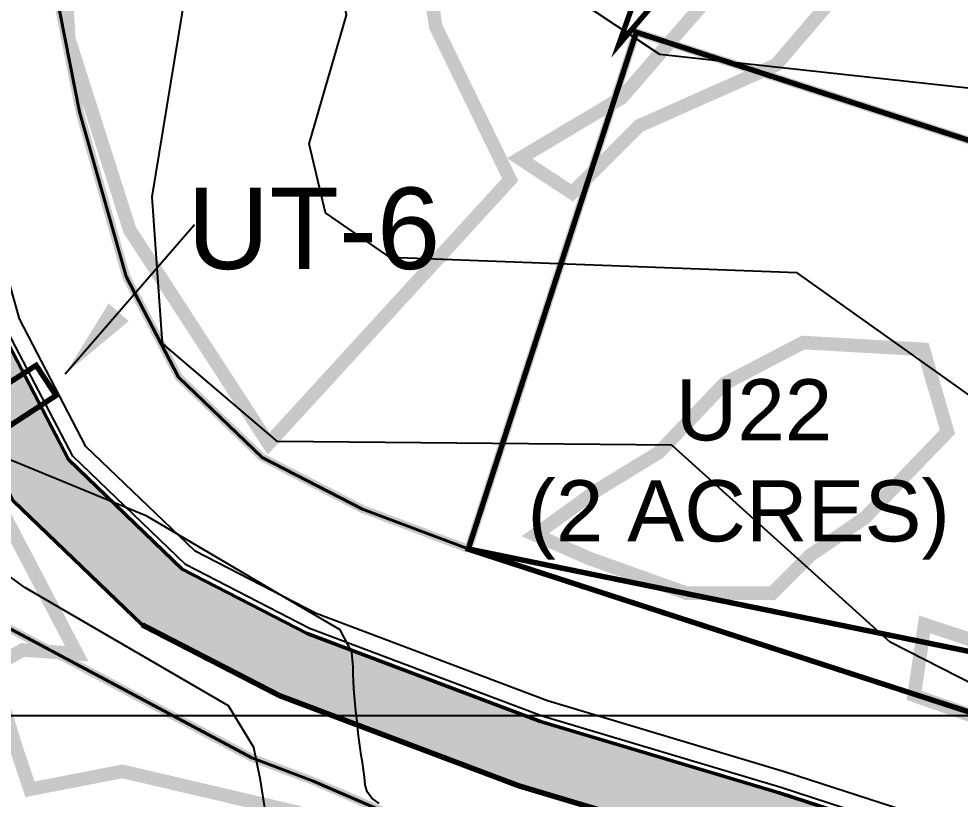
# Model space of a CAD drawing. Header units: metres. Extents: x 218545 to 227455, y 1543467 to 1556082.
# Drawn here: x 221475.8 to 221822.1, y 1548669.4 to 1548956.5 of the extents above; entities that cross this region are included whole.
import ezdxf

# ---------------------------------------------------------------- set-up
doc = ezdxf.new("R2010")
doc.units = ezdxf.units.M
doc.header["$MEASUREMENT"] = 0
for name, color, linetype in [('10 M CONTOUR', 20, 'Continuous'), ('2 M CONTOUR', 33, 'Continuous'), ('CART TRACK', 30, 'Continuous'), ('EXCAVATED CANAL', 160, 'Continuous'), ('GRID', 250, 'Continuous'), ('SATGE-2', 160, 'Continuous'), ('UT & SP', 1, 'Continuous'), ('UUL', 90, 'Continuous')]:
    doc.layers.add(name, color=color, linetype=linetype)
doc.layers.add('BO', color=7, linetype='Continuous', lineweight=30)
doc.layers.add('POOLINGSTATIO-2', color=20, linetype='Continuous', lineweight=30)
doc.styles.get("Standard").update_dxf_attribs({"font": 'arial.ttf'})
doc.dimstyles.get("Standard").update_dxf_attribs({"dimtxt": 0.18, "dimasz": 0.18, "dimexe": 0.18, "dimexo": 0.0625, "dimgap": 0.09, "dimtad": 0, "dimtih": 1, "dimtoh": 1, "dimdec": 4, "dimzin": 0, "dimdsep": 46, "dimtxsty": 'Standard', "dimcen": 0.09, "dimadec": 0, "dimazin": 0, "dimtfac": 1, "dimtdec": 4, "dimtofl": 0, "dimtmove": 0, "dimatfit": 3, "dimfxl": 1, "dimtolj": 1, "dimtzin": 0, "dimarcsym": 0})

msp = doc.modelspace()

# ---------------------------------------------------------------- hatches: boundary and pattern name
at = {"layer": 'EXCAVATED CANAL'}
h = msp.add_hatch(dxfattribs=at)
h.set_pattern_fill('DOTS', color=256, scale=50)
h.set_pattern_definition([(0, (0.1397, 0.1363), (1.5625, 3.125), [0, -3.125])])
h.paths.add_polyline_path([(221677.6937, 1554791.64442), (221704.67316, 1554781.50768), (221725.84354, 1554764.12013), (221771.77601, 1554658.84245), (221826.66019, 1554604.5166), (221890.14239, 1554543.40766), (221937.5323, 1554495.62726), (221949.02306, 1554474.38318), (221970.84004, 1554401.16884), (221985.50391, 1554342.1364), (221990.8142, 1554293.13117), (221922.06107, 1554210.45335), (221883.85237, 1554172.24465), (221834.68547, 1554146.36733), (221786.59744, 1554139.63501), (221713.05915, 1554113.20718), (221640.09635, 1554026.29562), (221578.70094, 1553948.7665), (221543.8227, 1553881.343), (221550.37321, 1553816.99215), (221575.22372, 1553730.01538), (221619.73786, 1553599.64432), (221627.53279, 1553553.64843), (221647.60429, 1553471.24962), (221685.23951, 1553402.33735), (221702.72777, 1553385.14753), (221718.31628, 1553368.57315), (221759.68082, 1553305.34543), (221793.41232, 1553269.19256), (221866.96525, 1553193.56155), (221898.48979, 1553155.27226), (221955.71109, 1553087.99832), (222027.36459, 1553011.99203), (222080.24728, 1552953.06813), (222103.79949, 1552923.00001), (222162.61161, 1552843.31454), (222212.67089, 1552774.4831), (222285.17552, 1552689.96857), (222319.21374, 1552649.32189), (222332.67594, 1552622.88749), (222345.26961, 1552593.48022), (222359.18048, 1552556.08916), (222368.11872, 1552534.61058), (222389.54691, 1552422.82945), (222416.94495, 1552265.45475), (222446.87895, 1552199.76931), (222474.88143, 1552155.82976), (222526.95495, 1552085.99911), (222633.93532, 1551930.3591), (222665.01712, 1551866.46674), (222674.38512, 1551777.36289), (222665.28065, 1551717.94056), (222643.93351, 1551662.4778), (222613.05268, 1551577.63886), (222608.08692, 1551544.38406), (222608.54407, 1551495.18901), (222625.47574, 1551477.79524), (222626.96748, 1551470.94678), (222622.09495, 1551441.15212), (222622.71151, 1551410.9404), (222638.97905, 1551280.55909), (222646.22726, 1551144.9598), (222650.3292, 1551108.07219), (222664.44073, 1550783.9432), (222658.66497, 1550677.51638), (222648.79081, 1550640.74825), (222629.83511, 1550607.52051), (222586.42228, 1550552.69021), (222533.33897, 1550497.69687), (222459.74745, 1550428.34623), (222363.1073, 1550330.83662), (222312.43248, 1550273.59953), (222247.4693, 1550206.90611), (222157.04628, 1550111.10256), (222083.86052, 1550040.18285), (222009.27453, 1549958.49819), (221838.28985, 1549793.2243), (221733.41196, 1549688.99052), (221661.42128, 1549610.98472), (221593.45514, 1549539.70631), (221536.09912, 1549481.41053), (221507.92632, 1549440.67863), (221485.62919, 1549390.74303), (221459.14595, 1549318.28691), (221440.5382, 1549225.18609), (221427.15324, 1549142.08652), (221412.21579, 1549050.15665), (221410.45962, 1548979.46286), (221425.16964, 1548904.80015), (221445.17672, 1548833.95243), (221473.74653, 1548779.18003), (221521.21905, 1548733.53019), (221571.70567, 1548707.5099), (221659.71715, 1548674.33117), (221748.07972, 1548647.895), (221835.34799, 1548619.47559), (221961.60573, 1548577.88445), (222075.40908, 1548543.75533), (222176.56515, 1548502.16753), (222306.15866, 1548445.41572), (222451.21444, 1548392.87583), (222529.3421, 1548381.06278), (222609.89339, 1548371.02657), (222662.85006, 1548354.1647), (222700.84907, 1548322.2047), (222774.53831, 1548250.45465), (222878.80881, 1548150.12341), (222941.85942, 1548088.53022), (222984.44789, 1548036.43783), (223007.99985, 1547998.04314), (223025.23783, 1547930.19402), (223034.36018, 1547840.97104), (223056.79053, 1547753.19681), (223115.36795, 1547656.06126), (223190.51503, 1547596.0062), (223348.91253, 1547525.59569), (223480.63732, 1547497.20699), (223485.90427, 1547521.64588), (223356.70584, 1547549.49011), (223203.60947, 1547617.54417), (223134.46775, 1547672.79994), (223080.1005, 1547762.95401), (223059.04163, 1547845.3614), (223049.92106, 1547934.56697), (223031.29519, 1548007.87888), (223004.8735, 1548050.95184), (222960.32932, 1548105.43636), (222896.21099, 1548168.07258), (222791.92572, 1548268.41803), (222717.63742, 1548340.75138), (222675.15281, 1548376.48411), (222615.27695, 1548395.54911), (222532.75695, 1548405.83061), (222457.40024, 1548417.22469), (222315.43975, 1548468.64345), (222186.33374, 1548525.18176), (222083.77318, 1548567.34699), (221969.10873, 1548601.73435), (221843.12958, 1548643.23372), (221755.53424, 1548671.75964), (221667.71908, 1548698.03204), (221581.87539, 1548730.39355), (221535.91651, 1548754.08029), (221494.02165, 1548794.36661), (221468.53503, 1548843.2281), (221449.50301, 1548910.623), (221435.52028, 1548981.59427), (221437.16572, 1549047.83064), (221451.83237, 1549138.09394), (221465.14539, 1549220.74687), (221483.28515, 1549311.50616), (221508.81139, 1549381.34401), (221529.80766, 1549428.36627), (221555.43289, 1549465.41492), (221611.41314, 1549522.31238), (221679.65493, 1549593.87987), (221751.41782, 1549671.63885), (221855.78973, 1549775.36977), (222027.21026, 1549941.06496), (222101.80686, 1550022.76124), (222174.84432, 1550093.53723), (222265.51505, 1550189.60324), (222330.75613, 1550256.58195), (222381.35911, 1550313.73791), (222477.2037, 1550410.44478), (222550.91528, 1550479.90857), (222605.26123, 1550536.20999), (222650.61131, 1550593.48703), (222672.10057, 1550631.15588), (222683.48673, 1550673.55421), (222689.47025, 1550783.8092), (222675.26897, 1551109.99956), (222671.15335, 1551147.01019), (222663.89621, 1551282.77669), (222647.67983, 1551412.74791), (222647.13642, 1551439.375), (222652.40855, 1551471.6131), (222648.38025, 1551490.10666), (222633.44984, 1551505.44455), (222633.10417, 1551542.64335), (222637.40648, 1551571.45512), (222667.34729, 1551653.71153), (222689.58296, 1551711.4828), (222699.58555, 1551776.767), (222689.42059, 1551873.45127), (222655.59772, 1551942.97821), (222547.2843, 1552100.5576), (222495.47102, 1552170.03928), (222468.90224, 1552211.72917), (222441.0243, 1552272.90291), (222414.13993, 1552427.32708), (222392.18764, 1552541.8422), (222382.44504, 1552565.25368), (222368.48937, 1552602.76515), (222355.3303, 1552633.49266), (222340.2031, 1552663.19646), (222304.24686, 1552706.13353), (222232.29886, 1552789.99924), (222182.77844, 1552858.08975), (222123.70148, 1552938.13404), (222099.41212, 1552969.14325), (222045.76565, 1553028.9182), (221974.34025, 1553104.68253), (221917.66267, 1553171.31722), (221885.60826, 1553210.25008), (221811.30219, 1553286.65628), (221779.52006, 1553320.869), (221738.11281, 1553384.162), (221720.67455, 1553402.70311), (221705.48675, 1553417.63174), (221671.21237, 1553480.39011), (221652.1315, 1553558.72211), (221644.14698, 1553605.83678), (221599.18365, 1553737.52338), (221575.11946, 1553821.74806), (221569.55125, 1553876.44892), (221599.8824, 1553935.08239), (221659.55142, 1554010.43144), (221727.92599, 1554091.87762), (221792.64591, 1554115.13634), (221842.5016, 1554122.11614), (221898.91039, 1554151.80498), (221940.62423, 1554193.51882), (222016.87018, 1554287.38728), (222010.45741, 1554346.56662), (221995.23918, 1554407.83077), (221972.50841, 1554484.11162), (221958.04406, 1554510.85328), (221907.88908, 1554561.42153), (221844.32293, 1554622.61128), (221793.01178, 1554673.40044), (221746.58877, 1554779.80245), (221717.48596, 1554803.70502), (221684.94991, 1554815.92949), (221656.53043, 1554822.32331), (221650.9804, 1554797.65439)])

# ---------------------------------------------------------------- linework, layer by layer
at = {"const_width": 2, "elevation": -1469.86579}
msp.add_lwpolyline([(221521.21905, 1548733.53019), (221571.70567, 1548707.5099), (221659.71715, 1548674.33117), (221748.07972, 1548647.895), (221845.07791, 1548616.27041), (221991.79908, 1548568.8296), (222075.40908, 1548543.75533), (222224.07946, 1548481.35998), (222316.88131, 1548438.83092), (222378.68655, 1548419.14577), (222451.21444, 1548392.87583), (222502.26006, 1548385.15764), (222609.89339, 1548371.02657), (222662.85006, 1548354.1647), (222760.63609, 1548263.99102), (222910.33411, 1548119.32682), (222940.56893, 1548090.10869), (222984.44789, 1548036.43783), (223007.99985, 1547998.04314), (223025.75777, 1547925.10867), (223034.36018, 1547840.97104), (223056.79053, 1547753.19681), (223109.79938, 1547665.29529)], dxfattribs=at)
at = {"layer": '10 M CONTOUR'}
msp.add_polyline3d([(222137.30269, 1548818.78132, -1039.86579), (222071.39569, 1548731.95232, -1039.86579), (222024.34869, 1548701.00332, -1039.86579), (221956.97592, 1548684.52503, -1039.86579), (221877.86568, 1548685.63735, -1039.86579), (221796.33043, 1548727.21803, -1039.86579), (221716.00756, 1548799.66685, -1039.86579), (221570.90834, 1548800.96054, -1039.86579), (221528.65959, 1548837.11727, -1039.86579), (221524.81769, 1548891.06832, -1039.86579), (221537.22078, 1548966.64388, -1039.86579), (221500.16669, 1549033.37632, -1039.86579), (221467.56269, 1549123.37532, -1039.86579), (221448.02969, 1549158.13732, -1039.86579), (221373.23669, 1549231.09032, -1039.86579), (221367.94369, 1549269.56532, -1039.86579), (221484.59569, 1549385.38932, -1039.86579), (221513.21069, 1549423.58832, -1039.86579), (221516.57269, 1549461.09632, -1039.86579), (221408.95169, 1549545.04032, -1039.86579), (221323.80969, 1549567.44632, -1039.86579), (221235.71069, 1549632.60032, -1039.86579), (221230.47969, 1549652.15032, -1039.86579), (221329.64169, 1549735.59532, -1039.86579)], dxfattribs=at)
at = {"layer": '2 M CONTOUR'}
for points in [[(221567.67533, 1548657.71381, -1469.86579), (221564.65024, 1548676.38711, -1469.86579), (221562.24768, 1548688.45103, -1469.86579), (221552.92934, 1548703.71066, -1469.86579), (221478.03369, 1548747.31732, -1035.86579), (221403.7233, 1548801.08304, -1035.86579), (221400.05191, 1548899.62832, -1035.86579), (221389.42369, 1548972.27632, -1035.86579), (221381.45469, 1549043.18332, -1035.86579), (221336.55869, 1549120.47532, -1035.86579), (221251.33519, 1549184.95849, -1035.86579), (221211.43069, 1549231.66032, -1035.86579), (221177.14669, 1549268.42832, -1035.86579), (221064.53669, 1549308.76232, -1035.86579), (220987.37869, 1549381.19632, -1035.86579), (220833.88969, 1549455.07432, -1035.86579), (220784.39065, 1549472.59176, -1035.86579)], [(222220.90969, 1548939.52432, -1043.86579), (222096.35469, 1548906.81132, -1043.86579), (222067.51869, 1548881.46032, -1043.86579), (222039.54068, 1548828.71463, -1043.86579), (221999.4832, 1548819.44619, -1043.86579), (221974.71269, 1548842.48232, -1043.86579), (221959.07069, 1548904.49032, -1043.86579), (221939.39869, 1548918.47432, -1043.86579), (221711.68688, 1548943.40708, -1043.86579), (221671.38569, 1548970.13432, -1043.86579), (221659.60548, 1548985.10222, -1043.86579), (221648.06469, 1549002.05532, -1043.86579), (221554.77169, 1549107.80432, -1043.86579), (221515.24469, 1549228.23432, -1043.86579), (221513.40254, 1549283.8339, -1043.86579), (221564.20369, 1549363.85932, -1043.86579), (221638.18769, 1549390.82632, -1043.86579), (221681.13769, 1549384.73532, -1043.86579), (221716.56369, 1549348.68532, -1043.86579), (221705.15769, 1549257.42832, -1043.86579), (221760.03469, 1549161.90832, -1043.86579), (221819.10869, 1549140.54632, -1043.86579), (221934.94469, 1549130.96832, -1043.86579), (222099.16469, 1549153.28332, -1043.86579)], [(222133.14169, 1548884.65132, -1041.86579), (222016.70269, 1548758.02832, -1041.86579), (221963.59469, 1548744.43732, -1041.86579), (221897.38165, 1548764.73613, -1041.86579), (221831.30965, 1548813.89785, -1041.86579), (221762.18169, 1548863.10332, -1041.86579), (221612.40769, 1548868.67932, -1041.86579), (221588.64969, 1548885.13032, -1041.86579), (221582.56969, 1548910.55332, -1041.86579), (221596.36869, 1548957.87332, -1041.86579), (221589.85269, 1548995.47532, -1041.86579), (221542.43269, 1549045.97832, -1041.86579), (221487.81869, 1549196.37832, -1041.86579), (221449.71369, 1549232.22632, -1041.86579)], [(221608.3438, 1548667.83091, -1037.86579), (221605.73208, 1548669.80007, -1037.86579), (221603.96718, 1548672.07756, -1037.86579), (221603.26748, 1548674.71191, -1037.86579), (221602.97229, 1548677.47201, -1037.86579), (221602.60494, 1548680.1966, -1037.86579), (221602.1839, 1548682.8933, -1037.86579), (221601.74891, 1548685.57697, -1037.86579), (221601.33967, 1548688.26249, -1037.86579), (221600.98471, 1548690.96088, -1037.86579), (221600.67479, 1548693.67031, -1037.86579), (221600.3927, 1548696.3862, -1037.86579), (221600.12122, 1548699.10398, -1037.86579), (221599.84469, 1548701.81938, -1037.86579), (221599.56863, 1548704.53199, -1037.86579), (221599.31397, 1548707.24424, -1037.86579), (221599.10199, 1548709.95861, -1037.86579), (221598.95388, 1548712.67758, -1037.86579), (221598.86455, 1548715.40132, -1037.86579), (221598.769, 1548718.12471, -1037.86579), (221598.59389, 1548720.8419, -1037.86579), (221598.26586, 1548723.54704, -1037.86579), (221593.98242, 1548731.67021, -1037.86579), (221574.25728, 1548743.21205, -1037.86579), (221522.83769, 1548773.50732, -1037.86579), (221468.55169, 1548795.87032, -1037.86579)]]:
    msp.add_polyline3d(points, dxfattribs=at)
at = {"layer": 'BO', "ltscale": 100, "const_width": 3, "elevation": -1469.86579}
for points in [[(221947.64189, 1548557.0751), (221884.95119, 1548575.58633), (221751.97258, 1548617.78219), (221638.90752, 1548652.41318), (221583.89635, 1548676.19679), (221561.53596, 1548684.62625), (221430.11363, 1548754.71673), (221398.46009, 1548815.40109), (221376.5029, 1548893.15443), (221360.3383, 1548975.20005), (221362.31592, 1549054.80866), (221377.79497, 1549150.07167), (221391.32382, 1549234.06453), (221410.86755, 1549331.8484), (221439.26479, 1549409.54107), (221464.16363, 1549465.30336), (221494.5513, 1549509.23748), (221726.0224, 1549752.77949), (221806.1, 1549830.18255)], [(221641.157, 1548761.48036), (221602.21481, 1548776.16085), (221565.31143, 1548795.18048), (221534.57191, 1548824.73978), (221515.25166, 1548861.77945), (221498.16976, 1548922.26872), (221485.6416, 1548985.85708), (221487.06558, 1549043.17863), (221501.19064, 1549130.10879), (221514.35978, 1549211.86843), (221531.56355, 1549297.94466), (221562.59534, 1549384.09273), (221671.94604, 1549391.52484), (221710.82383, 1549371.78491), (222994.44549, 1548822.67527)], [(222334.00192, 1548515.0989), (221878.88013, 1548684.09996), (221940.71644, 1548874.30057), (221702.96568, 1548951.59596), (221641.157, 1548761.48036)]]:
    msp.add_lwpolyline(points, dxfattribs=at)
at = {"layer": 'CART TRACK', "linetype": 'Continuous', "ltscale": 50, "elevation": -1469.86579}
for points in [[(221843.75211, 1548645.13437), (221756.13061, 1548673.66881), (221668.35923, 1548699.92811), (221582.68896, 1548732.22424), (221537.0923, 1548755.7243), (221495.64366, 1548795.58154), (221470.4037, 1548843.97016), (221451.44968, 1548911.08883), (221437.52514, 1548981.76478), (221439.16171, 1549047.64456), (221453.8067, 1549137.77454), (221467.11397, 1549220.39173), (221485.21629, 1549310.9637), (221510.66597, 1549380.59208), (221531.55817, 1549427.38129), (221556.97959, 1549464.13527), (221612.84978, 1549520.92086), (221681.11362, 1549592.51148), (221752.85829, 1549670.25072)], [(221845.61969, 1548650.83632), (221757.91969, 1548679.39632), (221670.27969, 1548705.61632), (221585.12969, 1548737.71632), (221540.61969, 1548760.65632), (221500.50969, 1548799.22632), (221476.00969, 1548846.19632), (221457.28969, 1548912.48632), (221443.53969, 1548982.27632), (221445.14969, 1549047.08632), (221459.72969, 1549136.81632), (221473.01969, 1549219.32632), (221491.00969, 1549309.33632), (221516.22969, 1549378.33632), (221536.80969, 1549424.42632), (221561.61969, 1549460.29632), (221617.15969, 1549516.74632), (221685.48969, 1549588.40632), (221757.17969, 1549666.08632)]]:
    msp.add_lwpolyline(points, dxfattribs=at)
at = {"layer": 'EXCAVATED CANAL', "linetype": 'Continuous', "lineweight": 50, "elevation": -1469.86579}
for points in [[(221733.41196, 1549688.99052), (221661.42128, 1549610.98472), (221593.45514, 1549539.70631), (221536.09912, 1549481.41053), (221507.92632, 1549440.67863), (221485.62919, 1549390.74303), (221459.14595, 1549318.28691), (221440.5382, 1549225.18609), (221427.15324, 1549142.08652), (221412.21579, 1549050.15665), (221410.45962, 1548979.46286), (221425.16964, 1548904.80015), (221445.17672, 1548833.95243), (221473.74653, 1548779.18003), (221521.21905, 1548733.53019), (221571.70567, 1548707.5099), (221659.71715, 1548674.33117), (221748.07972, 1548647.895)], [(221843.12958, 1548643.23372), (221755.53424, 1548671.75964), (221667.71908, 1548698.03204), (221581.87539, 1548730.39355), (221535.91651, 1548754.08029), (221494.02165, 1548794.36661), (221468.53503, 1548843.2281), (221449.50301, 1548910.623), (221435.52028, 1548981.59427), (221437.16572, 1549047.83064), (221451.83237, 1549138.09394), (221465.14539, 1549220.74687), (221483.28515, 1549311.50616), (221508.81139, 1549381.34401), (221529.80766, 1549428.36627), (221555.43289, 1549465.41492), (221611.41314, 1549522.31238), (221679.65493, 1549593.87987), (221751.41782, 1549671.63885)]]:
    msp.add_lwpolyline(points, dxfattribs=at)
at = {"layer": 'GRID', "linetype": 'Continuous'}
msp.add_line((219000.13969, 1548700.13632, -1469.86579), (227000.13969, 1548700.13632, -1469.86579), dxfattribs=at)
at = {"layer": 'POOLINGSTATIO-2', "const_width": 2, "elevation": -1469.86579}
msp.add_lwpolyline([(221702.96568, 1548951.59596), (221641.12937, 1548761.39536), (221878.88013, 1548684.09996), (221940.71644, 1548874.30057)], close=True, dxfattribs=at)
at = {"layer": 'SATGE-2', "lineweight": 40, "elevation": -1469.86579}
msp.add_lwpolyline([(221638.90752, 1548652.41318), (221583.89635, 1548676.19679), (221561.53596, 1548684.62625), (221430.11363, 1548754.71673), (221398.46009, 1548815.40109), (221376.5029, 1548893.15443), (221360.3383, 1548975.20005), (221362.31592, 1549054.80866), (221377.79497, 1549150.07167), (221391.32382, 1549234.06453), (221410.86755, 1549331.8484), (221439.26479, 1549409.54107), (221464.16363, 1549465.30336), (221494.5513, 1549509.23748), (221726.0224, 1549752.77949), (221806.1, 1549830.18255), (220457.3129, 1549830.18255), (220410.15053, 1549834.02004), (220473.321, 1549730.85497), (220521.62752, 1549700.13632), (220579.50828, 1549650.48706), (220514.53773, 1549607.31008), (220503.21911, 1549582.59925), (220503.82218, 1549520.55725)], dxfattribs=at)
at = {"layer": 'SATGE-2', "color": 3, "lineweight": 40, "elevation": -1469.86579}
for points in [[(221641.157, 1548761.48036), (221602.21481, 1548776.16085), (221565.31143, 1548795.18048), (221534.57191, 1548824.73978), (221515.25166, 1548861.77945), (221498.16976, 1548922.26872), (221485.6416, 1548985.85708), (221487.06558, 1549043.17863), (221501.19064, 1549130.10879), (221514.35978, 1549211.86843), (221531.56355, 1549297.94466), (221562.59534, 1549384.09273), (221671.94604, 1549391.52484), (221710.82383, 1549371.78491), (222994.44549, 1548822.67527)], [(222334.00192, 1548515.0989), (221878.88013, 1548684.09996), (221940.71644, 1548874.30057), (221702.96568, 1548951.59596), (221641.157, 1548761.48036)]]:
    msp.add_lwpolyline(points, dxfattribs=at)
at = {"layer": 'SATGE-2', "color": 0, "const_width": 2, "elevation": -1469.86579}
msp.add_lwpolyline([(222646.96232, 1548555.62948), (221641.157, 1548761.48036)], dxfattribs=at)
at = {"layer": 'UT & SP', "linetype": 'Continuous', "const_width": 2, "elevation": -48.57314}
msp.add_lwpolyline([(221454.52098, 1548811.2319), (221460.7022, 1548799.1161), (221489.47016, 1548817.93829), (221482.1755, 1548829.03627), (221454.52098, 1548811.2319)], dxfattribs=at)
at = {"layer": 'UUL', "const_width": 5, "elevation": -1469.86579}
for points in [[(221656.57992, 1548897.37046), (221567.69207, 1548800.22804), (221516.58019, 1548878.89421), (221494.18388, 1548949.18244), (221488.97444, 1549038.21101), (221518.67852, 1549188.79771), (221543.22362, 1549088.76586), (221610.2017, 1549078.66143), (221634.21279, 1549078.66143), (221675.39277, 1549099.29292), (221747.42594, 1549105.60813), (221790.91631, 1549091.29192), (221793.22924, 1549055.06693), (221780.80645, 1549047.08517), (221755.85599, 1549020.28742), (221648.27758, 1549005.30811), (221624.18319, 1548987.04095), (221629.14398, 1548953.7529)], [(221735.31182, 1548822.26241), (221764.37778, 1548837.41896), (221808.60859, 1548834.8929), (221817.45484, 1548804.57968), (221787.12505, 1548773.00349), (221766.90533, 1548759.1099), (221753.0042, 1548745.21638), (221721.41069, 1548745.21638), (221686.02602, 1548757.84687), (221665.80619, 1548766.68821), (221688.55346, 1548783.10785), (221711.30083, 1548797.00144)], [(221866.65532, 1548708.60245), (221892.01534, 1548725.00759), (221921.08131, 1548745.21638), (221946.35612, 1548751.5316), (221969.10339, 1548745.21638), (221984.26823, 1548740.1642), (221987.18183, 1548720.23401), (221977.94953, 1548695.95745), (221946.77992, 1548660.04041), (221964.62784, 1548653.84865), (221987.92171, 1548649.38824), (222004.48806, 1548706.06182), (222010.31421, 1548722.7932), (222004.35114, 1548738.68613), (221998.38807, 1548761.53229), (221977.02019, 1548777.92189), (221950.18626, 1548776.43194), (221931.30299, 1548774.94199), (221894.03358, 1548758.55238), (221846.32868, 1548737.19618), (221826.94849, 1548727.75973), (221809.05917, 1548733.7196), (221805.19129, 1548707.61206), (221845.83578, 1548693.2441)]]:
    msp.add_lwpolyline(points, close=True, dxfattribs=at)
at = {"layer": 'UUL', "elevation": -1469.86579}
for points, const_width in [([(221139.18798, 1549040.86945), (221156.04415, 1549037.20706), (221171.43454, 1548991.79348), (221187.55785, 1548974.21402), (221205.14688, 1548966.15679), (221232.26332, 1548980.80633), (221257.18111, 1549000.58321), (221282.09891, 1549012.30283), (221319.4756, 1548992.52595), (221335.59886, 1548951.50725), (221348.79067, 1548920.01075), (221372.52188, 1548913.36061), (221385.26846, 1548862.1144), (221395.69477, 1548825.52121), (221443.33173, 1548825.52121), (221497.113, 1548722.93389), (221477.2882, 1548724.31625), (221465.76216, 1548717.86519), (221445.01114, 1548735.20874), (221402.04828, 1548757.06614), (221336.87462, 1548765.82456), (221303.41561, 1548777.48717), (221254.138, 1548783.33632)], 5), ([(221842.84884, 1548977.78068), (221815.73211, 1548996.11434), (221782.23496, 1548972.20088), (221754.32068, 1548939.51908), (221704.075, 1548917.19989), (221679.35094, 1548892.48926), (221660.08448, 1548905.17382), (221697.5693, 1548927.49307), (221734.25667, 1548969.74019), (221762.17095, 1548993.65371), (221793.27544, 1549012.78448), (221809.62065, 1549010.49139), (221838.44635, 1549002.84273)], 5), ([(221708.54193, 1548980.96652), (221696.48721, 1548946.95482), (221713.05575, 1548966.36239)], 2), ([(221579.00608, 1548664.39875), (221513.94409, 1548679.63932), (221479.88822, 1548673.03512), (221474.80518, 1548688.27569), (221465.55759, 1548718.19799), (221424.88712, 1548749.60214), (221392.34161, 1548758.37058), (221350.2859, 1548764.02227), (221323.46334, 1548767.62684), (221293.85143, 1548712.66066), (221300.57826, 1548697.72186), (221370.2454, 1548660.43237)], 5)]:
    msp.add_lwpolyline(points, dxfattribs=dict(at, const_width=const_width))

# ---------------------------------------------------------------- texts
at = {"layer": 'UT & SP', "linetype": 'Continuous'}
msp.add_text('UT-6', height=30, dxfattribs=at).set_placement((221537.72955, 1548864.46734, -52.71705))
at = {"layer": 'UUL'}
for s, p in [('U22', (221717.43891, 1548801.41166, -3419.53443)), ('(2 ACRES)', (221662.93484, 1548764.25083, -3419.53443))]:
    msp.add_text(s, height=22.5, dxfattribs=at).set_placement(p)

# ---------------------------------------------------------------- leaders
at = {"layer": 'UT & SP', "linetype": 'Continuous'}
msp.add_leader([(221492.88961, 1548825.856, 1362.27639), (221540.48268, 1548880.82644, 1362.27639)], dimstyle='Standard', override={"dimasz": 30}, dxfattribs=at)

doc.saveas('drawing.dxf')
